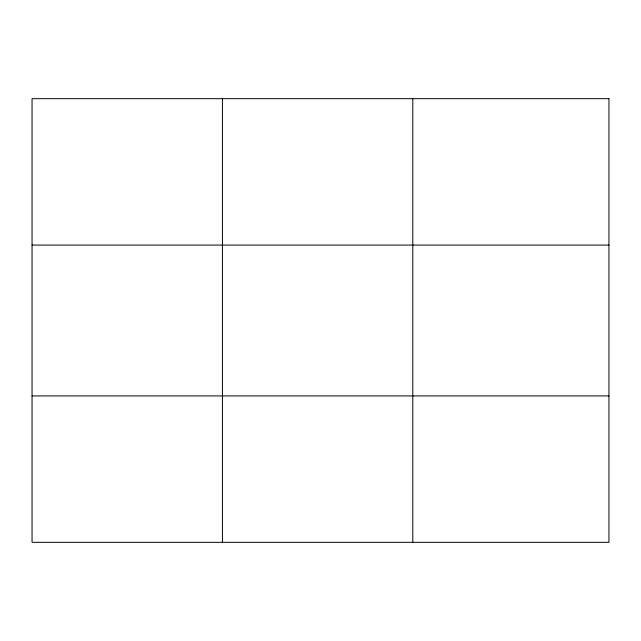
<?xml version="1.0" encoding="UTF-8"?>
<svg xmlns="http://www.w3.org/2000/svg" width="641" height="641" viewBox="0 0 641 641"><rect width="100%" height="100%" fill="white"/><g stroke="black" fill="none" stroke-linecap="round" stroke-linejoin="round"><path stroke-width="0.96" d="M222.427 98.674L222.427 542.326M412.804 98.674L412.804 542.326M32.05 245.078L608.95 245.078M32.05 395.922L608.95 395.922M608.95 98.674L608.95 542.326L32.05 542.326L32.05 98.674L608.95 98.674"/></g></svg>
